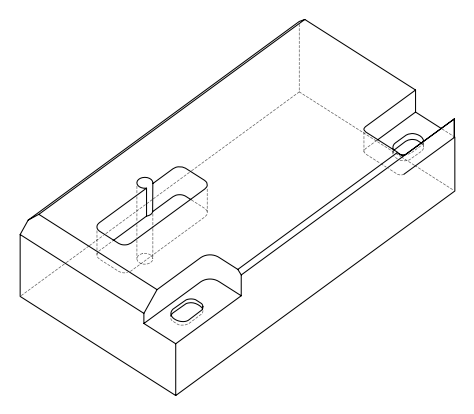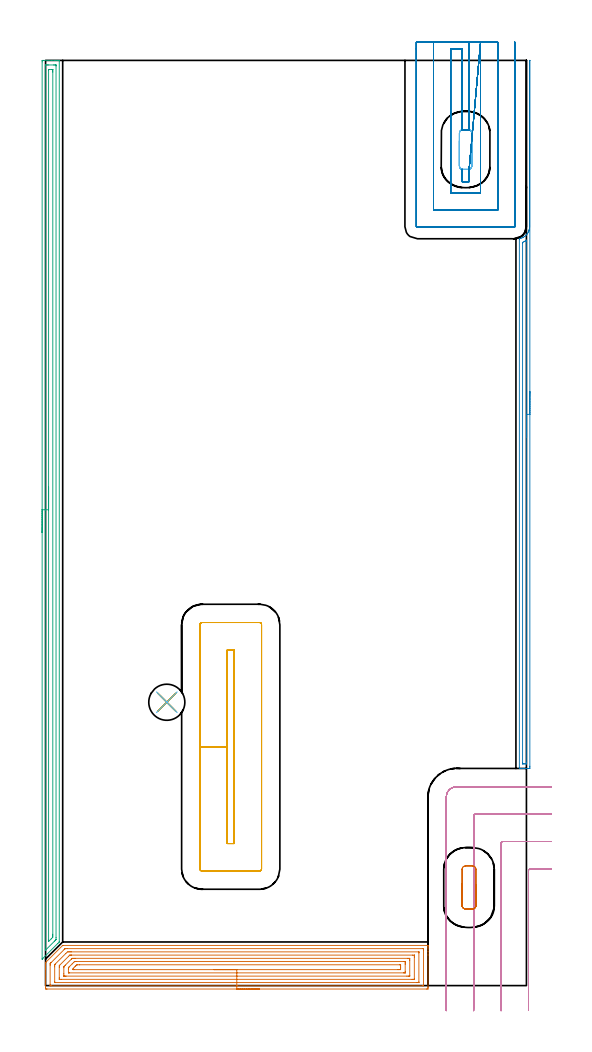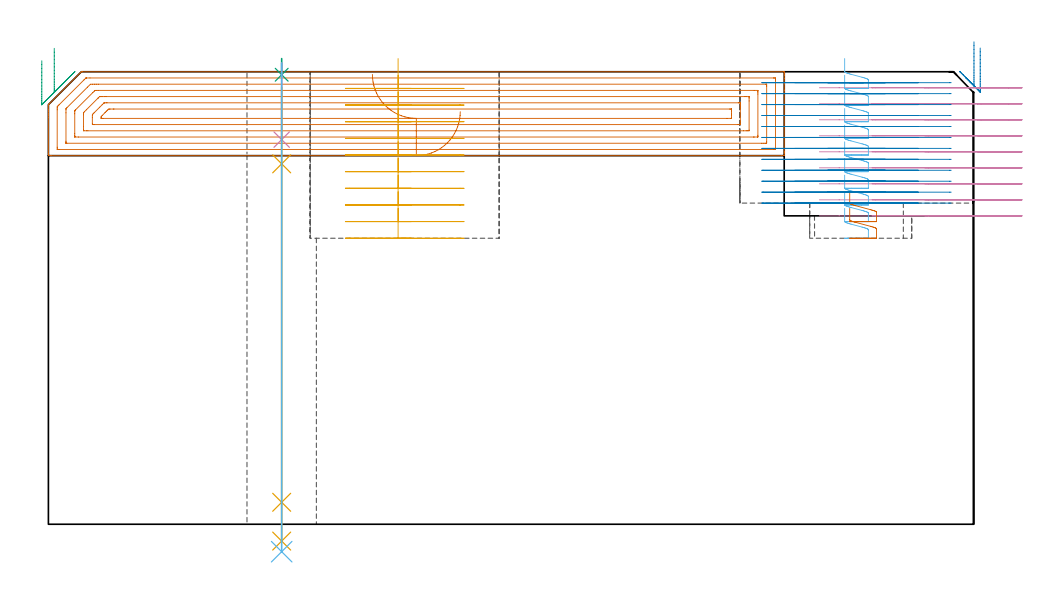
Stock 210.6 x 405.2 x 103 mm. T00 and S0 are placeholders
(PLAN: 12 operations, 8 tool changes, 64.9 min)
(1 AREA_MILL | FG_CHAMFER_SURFACE | UGT0205_001 | 9.63 min | 31974 mm3)
(2 AREA_MILL_1 | FG_CHAMFER_SURFACE_1 | UGT0205_001 | 4.51 min | 3317 mm3)
(3 AREA_MILL_2 | FG_CHAMFER_SURFACE_2 | UGT0205_001 | 9.57 min | 10931 mm3)
(4 MILL_CORNER_NOTCH_RECTANGULAR | CORNER_NOTCH_RECTANGULAR | NXT0201_012 | Follow Part, ap 4, ae 75% | 8.67 min | 131905 mm3)
(5 MILL_RECTANGULAR_POCKET | POCKET_RECTANGULAR_STRAIGHT | NXT0201_012 | Follow Part, ap 4, ae 75% | 10.25 min | 200860 mm3)
(6 MILL_RECTANGULAR_POCKET_1 | POCKET_RECTANGULAR_STRAIGHT_1 | UGT0201_134 | Follow Part, ap 3.975, ae 75% | 1.94 min | 23951 mm3)
(7 MILL_RECTANGULAR_POCKET_2 | POCKET_RECTANGULAR_STRAIGHT_2 | NXT0201_012 | Follow Part, ap 4, ae 75% | 0.41 min | 3515 mm3)
(8 MILL_SLOT | SLOT_PARTIAL_RECTANGULAR | NXT0201_013 | Follow Part, ap 2.5, ae 75% | 18.85 min | 103993 mm3)
(9 SPOT_DRILL | STEP1HOLE | NXT0321_9005460120000 | 0.03 min | 20 mm3)
(10 DRILL_BLIND_HOLE_INTO_CENTER | STEP1HOLE | NXT0301_074 | 0.07 min | 1147 mm3)
(11 GUN_DRILL_THROUGH_HOLE | STEP1HOLE | UGT0307_007 | 0.52 min | 6966 mm3)
(12 DRILL_TO_ENLARGE_THROUGH_HOLE | STEP1HOLE | UGT0301_240 | 0.45 min | 11667 mm3)
(TOOL UGT0205_001 | Chamfer Mill 20 x 3 x 45 deg. | D20 FL50 Z2)
(TOOL NXT0201_012 | ENDMILL 16mm [2P460-1600-NA 1630] | D16 FL38 Z6)
(TOOL UGT0201_134 | Carbide End Mill 15.9 | D15.9 FL30 Z4)
(TOOL NXT0201_013 | ENDMILL 10mm | D10 FL30 Z4)
(TOOL NXT0321_9005460120000 | NC Spot Drill, 142deg, 12mm, Carbide, Uncoated | D12 PA142 FL30 Z2)
(TOOL NXT0301_074 | Carbide Drill 10.3mm [860.1-1030-031A1-MM 2214] | D10.3 PA140 FL55 Z2)
(TOOL UGT0307_007 | Gun Drill 10 mm | D10 PA130 FL24 Z1)
(TOOL UGT0301_240 | Twist Drill 15.8 mm | D15.8 PA118 FL120 Z2)
(OP 1 AREA_MILL)
G17 G21 G94 G90
T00 M6
G54
G17 G0 G90 X93.75 Y-1.5 S1061 M3
G43 Z113. H0
Z93.9
G94 G1 X93.712 Z93.028 F250.
X93.598 Z92.164
X93.409 Z91.312
X93.147 Z90.48
X92.813 Z89.674
X92.41 Z88.9
X91.942 Z88.164
X91.41 Z87.472
X90.821 Z86.829
X90.178 Z86.24
X89.486 Z85.709
X88.75 Z85.24
X87.976 Z84.837
X87.17 Z84.503
X86.338 Z84.241
X85.486 Z84.052
X84.622 Z83.938
X83.75 Z83.9
X0.625
X0.345 Y-1.497 Z83.902
X0.01 Y-1.492 Z83.906
X0. Y-1.152 Z84.246
Y7.157 Z92.551
Y7.695 Z93.092
Y8.05 Z93.446
Y8.588 Z93.984
Y8.943 Z94.338
X0.001 Y10.039 Z95.437
X0.002 Y10.06 Z95.458
X0.005 Y10.094 Z95.491
X0.029 Y10.13 Z95.528
X0.182 Y10.283 Z95.68
X0.327 Y10.427 Z95.826
X7.376 Y17.477 Z102.876
X7.495 Y17.594 Z102.992
X7.775 Y17.6 Z103.
X167.322
X167.49 Y17.597 Z102.989
X167.493 Y17.535 Z102.927
X167.5 Y17.109 Z102.509
Y16.8 Z102.2
Y16.09 Z101.485
Y14.841 Z100.238
Y13.41 Z98.805
Y-0.614 Z84.784
X167.498 Y-0.883 Z84.515
X167.493 Y-1.492 Z83.906
X167.487 Y-1.494 Z83.904
X166.875 Y-1.5 Z83.9
X83.75
Y-0.086 Z85.314
X2.412 Y-0.085 Z85.315
X2.316
X2.124 Y-0.081 Z85.319
X2.009 Y-0.078 Z85.322
X2.006 Y-0.048 Z85.352
X2.004 Y0.01 Z85.41
X2. Y0.422 Z85.822
X2.001 Y8.943 Z94.343
X2.002 Y9.353 Z94.753
X2.01 Y9.596 Z94.996
X2.014 Y9.652 Z95.052
X2.058 Y9.7 Z95.1
X2.188 Y9.837 Z95.237
X2.299 Y9.949 Z95.349
X2.412 Y10.063 Z95.463
X8.108 Y15.757 Z101.157
X8.445 Y16.09 Z101.49
X8.523 Y16.161 Z101.561
X8.546 Y16.179 Z101.579
X8.577 Y16.182 Z101.582
X8.669 Y16.184 Z101.584
X9.467 Y16.186 Z101.586
X165.088 Y16.185 Z101.585
X165.184
X165.376 Y16.181 Z101.581
X165.491 Y16.178 Z101.578
X165.494 Y16.148 Z101.548
X165.496 Y16.09 Z101.49
X165.5 Y15.678 Z101.078
X165.499 Y0.01 Z85.41
X165.498 Y-0.041 Z85.359
X165.494 Y-0.066 Z85.334
X165.492 Y-0.074 Z85.326
X165.471 Y-0.079 Z85.321
X165.28 Y-0.084 Z85.316
X165.184 Y-0.085 Z85.315
X83.75 Y-0.086 Z85.314
Y1.329 Z86.729
X4.2
X4.044 Y1.331 Z86.731
X4.018 Y1.332 Z86.732
X4.012 Y1.334 Z86.734
X4.008 Y1.358 Z86.758
X4.003 Y1.464 Z86.864
X4.001 Y1.597 Z86.997
X4. Y1.797 Z87.197
Y8.25 Z93.65
X4.003 Y8.943 Z94.343
X4.006 Y9.137 Z94.537
X4.014 Y9.202 Z94.602
X4.053 Y9.246 Z94.646
X4.2 Y9.399 Z94.799
X8.886 Y14.087 Z99.487
X9.563 Y14.757 Z100.157
X9.995 Y14.765 Z100.165
X10.457 Y14.769 Z100.169
X10.882 Y14.771 Z100.171
X11.35
X163.3
X163.456 Y14.769 Z100.169
X163.482 Y14.768 Z100.168
X163.488 Y14.766 Z100.166
X163.492 Y14.742 Z100.142
X163.497 Y14.636 Z100.036
X163.499 Y14.503 Z99.903
X163.5 Y14.303 Z99.703
X163.499 Y1.598 Z86.998
X163.493 Y1.398 Z86.798
X163.49 Y1.344 Z86.744
X163.472 Y1.335 Z86.735
X163.417 Y1.333 Z86.733
X163.3 Y1.331 Z86.731
X162.875 Y1.329 Z86.729
X162.406
X83.75
Y2.743 Z88.143
X6.829
X6.036 Y2.748 Z88.148
X6.018 Y2.749 Z88.149
X6.01 Y2.76 Z88.16
X6.006 Y2.813 Z88.213
X6.002 Y2.921 Z88.321
X6.001 Y3.138 Z88.538
X6. Y3.571 Z88.971
Y8.038 Z93.438
X6.006 Y8.49 Z93.89
X6.01 Y8.71 Z94.11
X6.018 Y8.757 Z94.157
X6.042 Y8.786 Z94.186
X6.091 Y8.84 Z94.24
X6.192 Y8.943 Z94.343
X10.111 Y12.862 Z98.262
X10.457 Y13.205 Z98.605
X10.563 Y13.303 Z98.703
X10.619 Y13.35 Z98.75
X10.72 Y13.353 Z98.753
X10.93 Y13.355 Z98.755
X11.35 Y13.357 Z98.757
X11.403
X160.671
X161.464 Y13.352 Z98.752
X161.482 Y13.351 Z98.751
X161.49 Y13.34 Z98.74
X161.494 Y13.288 Z98.688
X161.498 Y13.179 Z98.579
X161.499 Y12.963 Z98.363
X161.5 Y12.529 Z97.929
X161.499 Y3.143 Z88.543
X161.498 Y2.923 Z88.323
X161.494 Y2.813 Z88.213
X161.49 Y2.76 Z88.16
X161.481 Y2.749 Z88.149
X161.455 Y2.748 Z88.148
X160.619 Y2.743 Z88.143
X160.566
X83.75
Y4.157 Z89.557
X8.989
X8.669 Y4.158 Z89.558
X8.091 Y4.162 Z89.562
X8.031 Y4.164 Z89.564
X8.01 Y4.177 Z89.577
X8.004 Y4.249 Z89.649
X8.002 Y4.477 Z89.877
X8. Y5.145 Z90.545
Y7.825 Z93.225
X8.003 Y8.05 Z93.45
X8.007 Y8.217 Z93.617
X8.01 Y8.299 Z93.699
X8.062 Y8.354 Z93.754
X8.211 Y8.508 Z93.908
X8.641 Y8.943 Z94.343
X11.321 Y11.623 Z97.023
X11.35 Y11.652 Z97.052
X11.644 Y11.934 Z97.334
X11.929 Y11.939 Z97.339
X12.244 Y11.941 Z97.341
X12.818 Y11.943 Z97.343
X13.138
X158.511
X158.831 Y11.942 Z97.342
X159.409 Y11.938 Z97.338
X159.469 Y11.936 Z97.336
X159.49 Y11.923 Z97.323
X159.496 Y11.851 Z97.251
X159.498 Y11.623 Z97.023
X159.5 Y10.955 Z96.355
X159.499 Y4.31 Z89.71
X159.497 Y4.226 Z89.626
X159.494 Y4.185 Z89.585
X159.491 Y4.169 Z89.569
X159.469 Y4.164 Z89.564
X159.149 Y4.16 Z89.56
X158.831 Y4.158 Z89.558
X158.257 Y4.157 Z89.557
X83.75
Y5.571 Z90.971
X10.457 Y5.572 Z90.972
X10.253 Y5.574 Z90.974
X10.083 Y5.578 Z90.978
X10.01 Y5.582 Z90.982
X10.007 Y5.625 Z91.025
X10.002 Y5.825 Z91.225
X10.001 Y7.157 Z92.557
X10.004 Y7.61 Z93.01
X10.01 Y7.83 Z93.23
X10.079 Y7.92 Z93.32
X10.202 Y8.05 Z93.45
X10.328 Y8.179 Z93.579
X10.457 Y8.309 Z93.709
X11.667 Y9.52 Z94.92
X12.244 Y10.097 Z95.497
X12.563 Y10.411 Z95.811
X12.649 Y10.493 Z95.893
X12.674 Y10.514 Z95.914
X12.707 Y10.522 Z95.922
X12.792 Y10.524 Z95.924
X13.138 Y10.528 Z95.928
X13.339 Y10.529 Z95.929
X157.043 Y10.528 Z95.928
X157.247 Y10.526 Z95.926
X157.417 Y10.522 Z95.922
X157.49 Y10.518 Z95.918
X157.493 Y10.475 Z95.875
X157.498 Y10.275 Z95.675
X157.5 Y9.837 Z95.237
Y9.38 Z94.78
Y6.263 Z91.663
X157.499 Y5.808 Z91.208
X157.496 Y5.655 Z91.055
X157.492 Y5.6 Z91.
X157.488 Y5.577 Z90.977
X157.475 Y5.576 Z90.976
X157.39 Y5.574 Z90.974
X157.043 Y5.572 Z90.972
X156.842 Y5.571 Z90.971
X83.75
Y6.985 Z92.385
X12.416
X12.244 Y6.986 Z92.386
X12.073 Y6.989 Z92.389
X12.026 Y6.992 Z92.392
X12.01 Y6.995 Z92.395
X12.007 Y7.011 Z92.411
X12.003 Y7.075 Z92.475
X12.002 Y7.157 Z92.557
X12.006 Y7.395 Z92.795
X12.244 Y7.644 Z93.044
X12.892 Y8.296 Z93.696
X13.138 Y8.541 Z93.941
X13.34 Y8.741 Z94.141
X13.546 Y8.943 Z94.343
X13.709 Y9.1 Z94.5
X13.867 Y9.108 Z94.508
X14.032 Y9.111 Z94.511
X14.755 Y9.114 Z94.514
X14.926 Y9.115 Z94.515
X155.084 Y9.114 Z94.514
X155.256
X155.427 Y9.111 Z94.511
X155.474 Y9.108 Z94.508
X155.49 Y9.105 Z94.505
X155.493 Y9.089 Z94.489
X155.497 Y9.025 Z94.425
X155.499 Y8.943 Z94.343
X155.5 Y8.699 Z94.099
Y8.05 Z93.45
X155.499 Y7.806 Z93.206
X155.493 Y7.157 Z92.557
X155.49 Y7.036 Z92.436
X155.476 Y6.992 Z92.392
X155.423 Y6.99 Z92.39
X155.256 Y6.988 Z92.388
X154.533 Y6.985 Z92.385
X154.362
X83.75
X82.878 Z92.423
X82.014 Z92.537
X81.162 Z92.726
X80.33 Z92.988
X79.524 Z93.322
X78.75 Z93.725
X78.014 Z94.194
X77.322 Z94.725
X76.679 Z95.314
X76.09 Z95.957
X75.558 Z96.65
X75.09 Z97.385
X74.687 Z98.159
X74.353 Z98.965
X74.091 Z99.797
X73.902 Z100.649
X73.788 Z101.514
X73.75 Z102.385
G0 Z113.
M5
M2
(OP 2 AREA_MILL_1)
G17 G21 G94 G90
T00 M6
G54
G17 G0 G90 X212.1 Y260.177 S1061 M3
G43 Z113. H0
Z108.4
G94 G1 Y260.139 Z107.529 F250.
Y260.025 Z106.664
Y259.836 Z105.812
Y259.574 Z104.98
Y259.24 Z104.174
Y258.837 Z103.4
Y258.369 Z102.664
Y257.838 Z101.972
Y257.248 Z101.329
Y256.605 Z100.74
Y255.913 Z100.209
Y255.177 Z99.74
Y254.403 Z99.337
Y253.597 Z99.003
Y252.765 Z98.741
Y251.914 Z98.552
Y251.049 Z98.438
Y250.177 Z98.4
Y96.074
X212.099 Y95.711 Z98.401
X212.094 Y95.188 Z98.403
X212.091 Y95.108 Z98.405
X211.574 Y95.1 Z98.922
X211.294 Z99.201
X210.687 Z99.807
X210.127 Z100.37
X209.8 Z100.696
X209.24 Z101.256
X208.913 Z101.582
X208.258 Z102.241
X207.888 Z102.611
X207.53 Z102.96
X207.502 Y95.109 Z102.988
X207.5 Y95.265 Z103.
Y326.963
X207.506 Y327.162 Z102.992
X207.832 Y327.229 Z102.667
X208.3 Y327.358 Z102.2
X208.744 Y327.523 Z101.755
X208.959 Y327.62 Z101.539
X209.098 Y327.683 Z101.401
X209.18 Y327.72 Z101.319
X209.274 Y327.77 Z101.225
X209.675 Y328.027 Z100.824
X209.8 Y328.12 Z100.699
X210.061 Y328.315 Z100.438
X210.452 Y328.662 Z100.047
X210.703 Y328.94 Z99.793
X210.915 Y329.2 Z99.582
X210.94 Y329.232 Z99.557
X211.161 Y329.555 Z99.336
X211.41 Y329.994 Z99.089
X211.617 Y330.447 Z98.879
X211.649 Y330.535 Z98.846
X211.726 Y330.745 Z98.769
X211.738 Y330.783 Z98.757
X211.798 Y330.981 Z98.694
X211.82 Y331.047 Z98.675
X211.839 Y331.116 Z98.658
X211.892 Y331.35 Z98.607
X211.906 Y331.428 Z98.591
X211.913 Y331.466 Z98.583
X211.953 Y331.721 Z98.545
X211.968 Y331.849 Z98.53
X211.98 Y331.976 Z98.518
X211.988 Y332.104 Z98.509
X211.995 Y332.359 Z98.498
X211.998 Y332.614 Z98.497
X212. Y332.779 Z98.5
X211.999 Y405.158 Z98.499
X212.092 Y405.236 Z98.405
X212.096 Y405.191 Z98.402
X212.099 Y405.137 Z98.4
X212.1 Y250.177
X210.686 Z99.814
Y97.498
X210.684 Y97.274 Z99.816
X210.682 Y97.163 Z99.818
X210.679 Y97.116 Z99.821
X210.588 Y97.11 Z99.912
X210.193 Y97.102 Z100.307
X209.8 Y97.1 Z100.7
X209.307 Y97.101 Z101.193
X209.054 Y97.105 Z101.446
X208.954 Y97.11 Z101.546
X208.921 Y97.116 Z101.579
X208.919 Y97.163 Z101.581
X208.916 Y97.274 Z101.584
X208.914 Y97.496 Z101.586
Y325.177
X208.918 Y325.4 Z101.582
X208.921 Y325.505 Z101.579
X209.299 Y325.682 Z101.201
X209.8 Y325.924 Z100.7
X209.894 Y325.976 Z100.606
X210.048 Y326.071 Z100.452
X210.273 Y326.222 Z100.227
X210.604 Y326.449 Z99.896
X210.678 Y326.498 Z99.822
X210.685 Y326.072 Z99.815
X210.686 Y250.177 Z99.814
Y249.306 Z99.852
Y248.441 Z99.966
Y247.589 Z100.155
Y246.757 Z100.418
Y245.951 Z100.751
Y245.177 Z101.154
Y244.441 Z101.623
Y243.749 Z102.154
Y243.106 Z102.743
Y242.517 Z103.387
Y241.986 Z104.079
Y241.517 Z104.814
Y241.114 Z105.588
Y240.78 Z106.394
Y240.518 Z107.226
Y240.329 Z108.078
Y240.215 Z108.943
Y240.177 Z109.814
G0 Z113.
M5
M2
(OP 3 AREA_MILL_2)
G17 G21 G94 G90
T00 M6
G54
G17 G0 G90 X-1.5 Y198.4 S1061 M3
G43 Z113. H0
Z105.5
G94 G1 Y198.438 Z104.628 F250.
Y198.552 Z103.763
Y198.741 Z102.912
Y199.003 Z102.08
Y199.337 Z101.274
Y199.74 Z100.5
Y200.208 Z99.764
Y200.739 Z99.072
Y201.329 Z98.429
Y201.972 Z97.84
Y202.664 Z97.308
Y203.4 Z96.84
Y204.174 Z96.437
Y204.98 Z96.103
Y205.812 Z95.841
Y206.663 Z95.652
Y207.528 Z95.538
Y208.4 Z95.5
Y404.577
X-1.497 Y405.196
X-1.496 Y405.197 Z95.501
X-0.878 Y405.2 Z96.119
X2.697 Z99.692
X4.131 Z101.127
X4.484 Z101.479
X5.191 Z102.19
X5.508 Z102.508
X5.933 Y405.193 Z102.925
X6.005 Y405.19 Z102.995
X6. Y405.028 Z103.
Y19.37
X6.005 Y19.113 Z102.991
X5.983 Y19.081 Z102.978
X5.385 Y18.485 Z102.385
X-1.174 Y11.926 Z95.825
X-1.325 Y11.774 Z95.672
X-1.476 Y11.628 Z95.522
X-1.494 Y11.617 Z95.503
X-1.499 Y11.628 Z95.499
X-1.5 Y208.4 Z95.5
X-0.086 Z96.914
X-0.085 Y402.89 Z96.915
X-0.083 Y402.992 Z96.917
X-0.079 Y403.186 Z96.921
X0.016 Y403.19 Z97.016
X0.5 Y403.198 Z97.5
X0.91 Y403.2 Z97.91
X1.392 Z98.392
X3.59 Z100.59
X4.074 Z101.074
X4.484 Y403.196 Z101.484
X4.542 Y403.194 Z101.542
X4.572 Y403.191 Z101.572
X4.579 Y403.093 Z101.579
X4.584 Y402.891 Z101.584
X4.585 Y402.789 Z101.585
X4.586 Y21.059 Z101.586
X4.583 Y20.267 Z101.583
X4.58 Y20.171 Z101.58
X4.577 Y20.139 Z101.577
X4.559 Y20.117 Z101.559
X4.484 Y20.037 Z101.484
X4.154 Y19.704 Z101.154
X3.824 Y19.373 Z100.824
X-0.023 Y15.527 Z96.977
X-0.055 Y15.498 Z96.945
X-0.076 Y15.481 Z96.924
X-0.079 Z96.921
X-0.081 Y15.494 Z96.919
X-0.085 Y15.697 Z96.915
X-0.086 Y15.798 Z96.914
Y15.9
Y208.4
X1.328 Z98.328
X1.329 Y401.002 Z98.329
X1.33 Y401.12 Z98.33
X1.333 Y401.178 Z98.333
X1.334 Y401.186 Z98.334
X1.351 Y401.19 Z98.351
X1.406 Y401.195 Z98.406
X1.605 Y401.199 Z98.605
X2.895 Y401.2 Z99.895
X3.028 Y401.198 Z100.028
X3.133 Y401.193 Z100.133
X3.163 Y401.19 Z100.163
X3.165 Y401.184 Z100.165
X3.168 Y401.159 Z100.168
X3.17 Y401.002 Z100.17
X3.171 Y400.527 Z100.171
Y400.108
Y22.474
X3.169 Y22.055 Z100.169
X3.165 Y21.587 Z100.165
X3.155 Y21.161 Z100.155
X2.482 Y20.482 Z99.482
X1.359 Y19.359 Z98.359
X1.351 Y19.352 Z98.351
X1.339 Y19.346 Z98.339
X1.334 Y19.347 Z98.334
X1.332 Y19.351 Z98.332
X1.33 Y19.373 Z98.33
X1.329 Y19.42 Z98.329
X1.328 Y19.848 Z98.328
Y208.4
Y209.271 Z98.366
Y210.136 Z98.48
Y210.988 Z98.669
Y211.82 Z98.932
Y212.626 Z99.265
Y213.4 Z99.668
Y214.136 Z100.137
Y214.828 Z100.668
Y215.471 Z101.257
Y216.06 Z101.901
Y216.591 Z102.593
Y217.06 Z103.328
Y217.463 Z104.102
Y217.797 Z104.908
Y218.059 Z105.74
Y218.248 Z106.592
Y218.362 Z107.457
Y218.4 Z108.328
G0 Z113.
M5
M2
(OP 4 MILL_CORNER_NOTCH_RECTANGULAR)
G17 G21 G94 G90
T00 M6
G54
G17 G0 G90 X221.6 Y51.1 S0 M3
G43 Z113. H1
Z99.355
G94 G1 X218.6 F250.
X212.295 F500.
G3 X211.5 Y50.305 R0.8
G1 Y-7.746
X211.499 Y-7.949
X211.482 Y-10.949 F250.
G0 Z113.
X221.6 Y63.1
Z99.355
G1 X218.6
X200.296 F500.
G3 X199.5 Y62.304 R0.8
G1 Y-7.746
G2 X199.499 Y-8. R24.
G1 X199.467 Y-11. F250.
G0 Z113.
X221.6 Y75.1
Z99.355
G1 X218.6
X188.296 F500.
G3 X187.5 Y74.304 R0.8
G1 Y-7.746
G2 X187.497 Y-8. R12.
G1 X187.434 Y-10.999 F250.
G0 Z113.
X221.6 Y87.1
Z99.355
G1 X218.6
X180. F500.
G3 X175.5 Y82.6 R4.5
G1 Y-7.746
Y-10.746 F250.
G0 Z113.
X221.6 Y51.1
Z95.711
G1 X218.6
X212.295 F500.
G3 X211.5 Y50.305 R0.8
G1 Y-7.746
X211.499 Y-7.949
X211.482 Y-10.949 F250.
G0 Z113.
X221.6 Y63.1
Z95.711
G1 X218.6
X200.296 F500.
G3 X199.5 Y62.304 R0.8
G1 Y-7.746
G2 X199.499 Y-8. R24.
G1 X199.467 Y-11. F250.
G0 Z113.
X221.6 Y75.1
Z95.711
G1 X218.6
X188.296 F500.
G3 X187.5 Y74.304 R0.8
G1 Y-7.746
G2 X187.497 Y-8. R12.
G1 X187.434 Y-10.999 F250.
G0 Z113.
X221.6 Y87.1
Z95.711
G1 X218.6
X180. F500.
G3 X175.5 Y82.6 R4.5
G1 Y-7.746
Y-10.746 F250.
G0 Z113.
X221.6 Y51.1
Z92.067
G1 X218.6
X212.295 F500.
G3 X211.5 Y50.305 R0.8
G1 Y-7.848
Y-7.949
X211.491 Y-10.949 F250.
G0 Z113.
X221.6 Y63.1
Z92.067
G1 X218.6
X200.296 F500.
G3 X199.5 Y62.304 R0.8
G1 Y-7.848
Y-8.
X199.481 Y-11. F250.
G0 Z113.
X221.6 Y75.1
Z92.067
G1 X218.6
X188.296 F500.
G3 X187.5 Y74.304 R0.8
G1 Y-7.848
X187.499 Y-8.
X187.461 Y-11. F250.
G0 Z113.
X221.6 Y87.1
Z92.067
G1 X218.6
X180. F500.
G3 X175.5 Y82.6 R4.5
G1 Y-7.848
Y-10.848 F250.
G0 Z113.
X221.6 Y51.1
Z88.422
G1 X218.6
X212.295 F500.
G3 X211.5 Y50.305 R0.8
G1 Y-7.949
Y-10.949 F250.
G0 Z113.
X221.6 Y63.1
Z88.422
G1 X218.6
X200.296 F500.
G3 X199.5 Y62.304 R0.8
G1 Y-8.
Y-11. F250.
G0 Z113.
X221.6 Y75.1
Z88.422
G1 X218.6
X188.296 F500.
G3 X187.5 Y74.304 R0.8
G1 Y-8.
Y-11. F250.
G0 Z113.
X221.6 Y87.1
Z88.422
G1 X218.6
X180. F500.
G3 X175.5 Y82.6 R4.5
G1 Y-8.
Y-11. F250.
G0 Z113.
X221.6 Y51.1
Z84.778
G1 X218.6
X212.295 F500.
G3 X211.5 Y50.305 R0.8
G1 Y-7.949
Y-10.949 F250.
G0 Z113.
X221.6 Y63.1
Z84.778
G1 X218.6
X200.296 F500.
G3 X199.5 Y62.304 R0.8
G1 Y-8.
Y-11. F250.
G0 Z113.
X221.6 Y75.1
Z84.778
G1 X218.6
X188.296 F500.
G3 X187.5 Y74.304 R0.8
G1 Y-8.
Y-11. F250.
G0 Z113.
X221.6 Y87.1
Z84.778
G1 X218.6
X180. F500.
G3 X175.5 Y82.6 R4.5
G1 Y-8.
Y-11. F250.
G0 Z113.
X221.6 Y51.1
Z81.133
G1 X218.6
X212.295 F500.
G3 X211.5 Y50.305 R0.8
G1 Y-7.949
Y-10.949 F250.
G0 Z113.
X221.6 Y63.1
Z81.133
G1 X218.6
X200.296 F500.
G3 X199.5 Y62.304 R0.8
G1 Y-8.
Y-11. F250.
G0 Z113.
X221.6 Y75.1
Z81.133
G1 X218.6
X188.296 F500.
G3 X187.5 Y74.304 R0.8
G1 Y-8.
Y-11. F250.
G0 Z113.
X221.6 Y87.1
Z81.133
G1 X218.6
X180. F500.
G3 X175.5 Y82.6 R4.5
G1 Y-8.
Y-11. F250.
G0 Z113.
X221.6 Y51.1
Z77.489
G1 X218.6
X212.295 F500.
G3 X211.5 Y50.305 R0.8
G1 Y-7.949
Y-10.949 F250.
G0 Z113.
X221.6 Y63.1
Z77.489
G1 X218.6
X200.296 F500.
G3 X199.5 Y62.304 R0.8
G1 Y-8.
Y-11. F250.
G0 Z113.
X221.6 Y75.1
Z77.489
G1 X218.6
X188.296 F500.
G3 X187.5 Y74.304 R0.8
G1 Y-8.
Y-11. F250.
G0 Z113.
X221.6 Y87.1
Z77.489
G1 X218.6
X180. F500.
G3 X175.5 Y82.6 R4.5
G1 Y-8.
Y-11. F250.
G0 Z113.
X221.6 Y51.1
Z73.844
G1 X218.6
X212.295 F500.
G3 X211.5 Y50.305 R0.8
G1 Y-7.949
Y-10.949 F250.
G0 Z113.
X221.6 Y63.1
Z73.844
G1 X218.6
X200.296 F500.
G3 X199.5 Y62.304 R0.8
G1 Y-8.
Y-11. F250.
G0 Z113.
X221.6 Y75.1
Z73.844
G1 X218.6
X188.296 F500.
G3 X187.5 Y74.304 R0.8
G1 Y-8.
Y-11. F250.
G0 Z113.
X221.6 Y87.1
Z73.844
G1 X218.6
X180. F500.
G3 X175.5 Y82.6 R4.5
G1 Y-8.
Y-11. F250.
G0 Z113.
X221.6 Y51.1
Z70.2
G1 X218.6
X212.295 F500.
G3 X211.5 Y50.305 R0.8
G1 Y-7.949
Y-10.949 F250.
G0 Z113.
X221.6 Y63.1
Z70.2
G1 X218.6
X200.296 F500.
G3 X199.5 Y62.304 R0.8
G1 Y-8.
Y-11. F250.
G0 Z113.
X221.6 Y75.1
Z70.2
G1 X218.6
X188.296 F500.
G3 X187.5 Y74.304 R0.8
G1 Y-8.
Y-11. F250.
G0 Z113.
X221.6 Y87.1
Z70.2
G1 X218.6
X180. F500.
G3 X175.5 Y82.6 R4.5
G1 Y-8.
Y-11. F250.
G0 Z113.
M5
M2
(OP 5 MILL_RECTANGULAR_POCKET)
G17 G21 G94 G90
T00 M6
G54
G17 G0 G90 X79.6 Y129.941 S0 M3
G43 Z113. H1
Z106.
G94 G1 Y104.6 Z99.21 F250.
Y62.2 F500.
X82.6
Y147.
X79.6
Y104.6
X67.6
Y51.1
G3 X68.5 Y50.2 R0.9
G1 X93.7
G3 X94.6 Y51.1 R0.9
G1 Y158.1
G3 X93.7 Y159. R0.9
G1 X68.5
G3 X67.6 Y158.1 R0.9
G1 Y104.6
Y103.6
G0 X79.6 Y129.941 Z102.21
G1 Y104.6 Z95.42 F250.
Y62.2 F500.
X82.6
Y147.
X79.6
Y128.588
Y104.6
X67.6
Y51.1
G3 X68.5 Y50.2 R0.9
G1 X93.7
G3 X94.6 Y51.1 R0.9
G1 Y158.1
G3 X93.7 Y159. R0.9
G1 X68.5
G3 X67.6 Y158.1 R0.9
G1 Y104.6
Y103.6
G0 X79.6 Y129.941 Z98.42
G1 Y104.6 Z91.63 F250.
Y62.2 F500.
X82.6
Y147.
X79.6
Y128.588
Y104.6
X67.6
Y51.1
G3 X68.5 Y50.2 R0.9
G1 X93.7
G3 X94.6 Y51.1 R0.9
G1 Y158.1
G3 X93.7 Y159. R0.9
G1 X68.5
G3 X67.6 Y158.1 R0.9
G1 Y104.6
Y103.6
G0 X79.6 Y129.941 Z94.63
G1 Y104.6 Z87.84 F250.
Y62.2 F500.
X82.6
Y147.
X79.6
Y128.588
Y104.6
X67.6
Y51.1
G3 X68.5 Y50.2 R0.9
G1 X93.7
G3 X94.6 Y51.1 R0.9
G1 Y158.1
G3 X93.7 Y159. R0.9
G1 X68.5
G3 X67.6 Y158.1 R0.9
G1 Y104.6
Y103.6
G0 X79.6 Y129.941 Z90.84
G1 Y104.6 Z84.05 F250.
Y62.2 F500.
X82.6
Y147.
X79.6
Y104.6
X67.6
Y51.1
G3 X68.5 Y50.2 R0.9
G1 X93.7
G3 X94.6 Y51.1 R0.9
G1 Y158.1
G3 X93.7 Y159. R0.9
G1 X68.5
G3 X67.6 Y158.1 R0.9
G1 Y104.6
Y103.6
G0 X79.6 Y129.941 Z87.05
G1 Y104.6 Z80.26 F250.
Y62.2 F500.
X82.6
Y147.
X79.6
Y104.6
X67.6
Y51.1
G3 X68.5 Y50.2 R0.9
G1 X93.7
G3 X94.6 Y51.1 R0.9
G1 Y158.1
G3 X93.7 Y159. R0.9
G1 X68.5
G3 X67.6 Y158.1 R0.9
G1 Y104.6
Y103.6
G0 X79.6 Y129.941 Z83.26
G1 Y104.6 Z76.47 F250.
Y62.2 F500.
X82.6
Y147.
X79.6
Y104.6
X67.6
Y51.1
G3 X68.5 Y50.2 R0.9
G1 X93.7
G3 X94.6 Y51.1 R0.9
G1 Y158.1
G3 X93.7 Y159. R0.9
G1 X68.5
G3 X67.6 Y158.1 R0.9
G1 Y104.6
Y103.6
G0 X79.6 Y129.941 Z79.47
G1 Y104.6 Z72.68 F250.
Y62.2 F500.
X82.6
Y147.
X79.6
Y104.6
X67.6
Y51.1
G3 X68.5 Y50.2 R0.9
G1 X93.7
G3 X94.6 Y51.1 R0.9
G1 Y158.1
G3 X93.7 Y159. R0.9
G1 X68.5
G3 X67.6 Y158.1 R0.9
G1 Y104.6
Y103.6
G0 X79.6 Y129.941 Z75.68
G1 Y104.6 Z68.89 F250.
Y62.2 F500.
X82.6
Y147.
X79.6
Y104.6
X67.6
Y51.1
G3 X68.5 Y50.2 R0.9
G1 X93.7
G3 X94.6 Y51.1 R0.9
G1 Y158.1
G3 X93.7 Y159. R0.9
G1 X68.5
G3 X67.6 Y158.1 R0.9
G1 Y104.6
Y103.6
G0 X79.6 Y129.941 Z71.89
G1 Y104.6 Z65.1 F250.
Y62.2 F500.
X82.6
Y147.
X79.6
Y104.6
X67.6
Y51.1
G3 X68.5 Y50.2 R0.9
G1 X93.7
G3 X94.6 Y51.1 R0.9
G1 Y158.1
G3 X93.7 Y159. R0.9
G1 X68.5
G3 X67.6 Y158.1 R0.9
G1 Y104.6
Y103.6
G0 Z113.
M5
M2
(OP 6 MILL_RECTANGULAR_POCKET_1)
G17 G21 G94 G90
T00 M6
G54
G17 G0 G90 X181.25 Y370.013 S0 M3
G43 Z113. H0
Z106.
G94 G1 Y359. Z103.049 F250.
Y358.875 Z103.015
X181.306 Y358.568 Z102.932
X181.423 Y358.278 Z102.848
X181.595 Y358.017 Z102.764
X181.817 Y357.795 Z102.68
X182.078 Y357.623 Z102.596
X182.368 Y357.506 Z102.513
X182.675 Y357.45 Z102.429
X185.225 Z101.746
X185.532 Y357.506 Z101.662
X185.822 Y357.623 Z101.578
X186.083 Y357.795 Z101.494
X186.305 Y358.017 Z101.411
X186.477 Y358.278 Z101.327
X186.594 Y358.568 Z101.243
X186.65 Y358.875 Z101.159
Y359. Z101.126
Y366.15 Z99.21
Y373.3 F500.
G3 X185.1 Y374.85 R1.55
G1 X182.8
G3 X181.25 Y373.3 R1.55
G1 Y359.
G3 X182.8 Y357.45 R1.55
G1 X185.1
G3 X186.65 Y359. R1.55
G1 Y366.15
Y367.15
G0 X181.25 Y370.013 Z102.21
G1 Y359. Z99.259 F250.
Y358.875 Z99.226
X181.306 Y358.568 Z99.142
X181.423 Y358.278 Z99.058
X181.595 Y358.017 Z98.974
X181.817 Y357.795 Z98.89
X182.078 Y357.623 Z98.806
X182.368 Y357.506 Z98.723
X182.675 Y357.45 Z98.639
X185.225 Z97.956
X185.532 Y357.506 Z97.872
X185.822 Y357.623 Z97.788
X186.083 Y357.795 Z97.704
X186.305 Y358.017 Z97.621
X186.477 Y358.278 Z97.537
X186.594 Y358.568 Z97.453
X186.65 Y358.875 Z97.369
Y359. Z97.336
Y366.15 Z95.42
Y373.3 F500.
G3 X185.1 Y374.85 R1.55
G1 X182.8
G3 X181.25 Y373.3 R1.55
G1 Y359.
G3 X182.8 Y357.45 R1.55
G1 X185.1
G3 X186.65 Y359. R1.55
G1 Y366.15
Y367.15
G0 X181.25 Y370.013 Z98.42
G1 Y359. Z95.469 F250.
Y358.875 Z95.436
X181.306 Y358.568 Z95.352
X181.423 Y358.278 Z95.268
X181.595 Y358.017 Z95.184
X181.817 Y357.795 Z95.1
X182.078 Y357.623 Z95.016
X182.368 Y357.506 Z94.933
X182.675 Y357.45 Z94.849
X185.225 Z94.166
X185.532 Y357.506 Z94.082
X185.822 Y357.623 Z93.998
X186.083 Y357.795 Z93.914
X186.305 Y358.017 Z93.831
X186.477 Y358.278 Z93.747
X186.594 Y358.568 Z93.663
X186.65 Y358.875 Z93.579
Y359. Z93.546
Y366.15 Z91.63
Y373.3 F500.
G3 X185.1 Y374.85 R1.55
G1 X182.8
G3 X181.25 Y373.3 R1.55
G1 Y359.
G3 X182.8 Y357.45 R1.55
G1 X185.1
G3 X186.65 Y359. R1.55
G1 Y366.15
Y367.15
G0 X181.25 Y370.013 Z94.63
G1 Y359. Z91.679 F250.
Y358.875 Z91.646
X181.306 Y358.568 Z91.562
X181.423 Y358.278 Z91.478
X181.595 Y358.017 Z91.394
X181.817 Y357.795 Z91.31
X182.078 Y357.623 Z91.226
X182.368 Y357.506 Z91.143
X182.675 Y357.45 Z91.059
X185.225 Z90.376
X185.532 Y357.506 Z90.292
X185.822 Y357.623 Z90.208
X186.083 Y357.795 Z90.124
X186.305 Y358.017 Z90.041
X186.477 Y358.278 Z89.957
X186.594 Y358.568 Z89.873
X186.65 Y358.875 Z89.789
Y359. Z89.756
Y366.15 Z87.84
Y373.3 F500.
G3 X185.1 Y374.85 R1.55
G1 X182.8
G3 X181.25 Y373.3 R1.55
G1 Y359.
G3 X182.8 Y357.45 R1.55
G1 X185.1
G3 X186.65 Y359. R1.55
G1 Y366.15
Y367.15
G0 X181.25 Y370.013 Z90.84
G1 Y359. Z87.889 F250.
Y358.875 Z87.856
X181.306 Y358.568 Z87.772
X181.423 Y358.278 Z87.688
X181.595 Y358.017 Z87.604
X181.817 Y357.795 Z87.52
X182.078 Y357.623 Z87.436
X182.368 Y357.506 Z87.353
X182.675 Y357.45 Z87.269
X185.225 Z86.586
X185.532 Y357.506 Z86.502
X185.822 Y357.623 Z86.418
X186.083 Y357.795 Z86.334
X186.305 Y358.017 Z86.251
X186.477 Y358.278 Z86.167
X186.594 Y358.568 Z86.083
X186.65 Y358.875 Z85.999
Y359. Z85.966
Y366.15 Z84.05
Y373.3 F500.
G3 X185.1 Y374.85 R1.55
G1 X182.8
G3 X181.25 Y373.3 R1.55
G1 Y359.
G3 X182.8 Y357.45 R1.55
G1 X185.1
G3 X186.65 Y359. R1.55
G1 Y366.15
Y367.15
G0 X181.25 Y370.013 Z87.05
G1 Y359. Z84.099 F250.
Y358.875 Z84.066
X181.306 Y358.568 Z83.982
X181.423 Y358.278 Z83.898
X181.595 Y358.017 Z83.814
X181.817 Y357.795 Z83.73
X182.078 Y357.623 Z83.647
X182.368 Y357.506 Z83.563
X182.675 Y357.45 Z83.479
X185.225 Z82.796
X185.532 Y357.506 Z82.712
X185.822 Y357.623 Z82.628
X186.083 Y357.795 Z82.544
X186.305 Y358.017 Z82.461
X186.477 Y358.278 Z82.377
X186.594 Y358.568 Z82.293
X186.65 Y358.875 Z82.209
Y359. Z82.176
Y366.15 Z80.26
Y373.3 F500.
G3 X185.1 Y374.85 R1.55
G1 X182.8
G3 X181.25 Y373.3 R1.55
G1 Y359.
G3 X182.8 Y357.45 R1.55
G1 X185.1
G3 X186.65 Y359. R1.55
G1 Y366.15
Y367.15
G0 X181.25 Y370.013 Z83.26
G1 Y359. Z80.309 F250.
Y358.875 Z80.276
X181.306 Y358.568 Z80.192
X181.423 Y358.278 Z80.108
X181.595 Y358.017 Z80.024
X181.817 Y357.795 Z79.94
X182.078 Y357.623 Z79.857
X182.368 Y357.506 Z79.773
X182.675 Y357.45 Z79.689
X185.225 Z79.006
X185.532 Y357.506 Z78.922
X185.822 Y357.623 Z78.838
X186.083 Y357.795 Z78.754
X186.305 Y358.017 Z78.671
X186.477 Y358.278 Z78.587
X186.594 Y358.568 Z78.503
X186.65 Y358.875 Z78.419
Y359. Z78.386
Y366.15 Z76.47
Y373.3 F500.
G3 X185.1 Y374.85 R1.55
G1 X182.8
G3 X181.25 Y373.3 R1.55
G1 Y359.
G3 X182.8 Y357.45 R1.55
G1 X185.1
G3 X186.65 Y359. R1.55
G1 Y366.15
Y367.15
G0 X181.25 Y370.013 Z79.47
G1 Y359. Z76.519 F250.
Y358.875 Z76.486
X181.306 Y358.568 Z76.402
X181.423 Y358.278 Z76.318
X181.595 Y358.017 Z76.234
X181.817 Y357.795 Z76.15
X182.078 Y357.623 Z76.067
X182.368 Y357.506 Z75.983
X182.675 Y357.45 Z75.899
X185.225 Z75.216
X185.532 Y357.506 Z75.132
X185.822 Y357.623 Z75.048
X186.083 Y357.795 Z74.964
X186.305 Y358.017 Z74.881
X186.477 Y358.278 Z74.797
X186.594 Y358.568 Z74.713
X186.65 Y358.875 Z74.629
Y359. Z74.596
Y366.15 Z72.68
Y373.3 F500.
G3 X185.1 Y374.85 R1.55
G1 X182.8
G3 X181.25 Y373.3 R1.55
G1 Y359.
G3 X182.8 Y357.45 R1.55
G1 X185.1
G3 X186.65 Y359. R1.55
G1 Y366.15
Y367.15
G0 X181.25 Y370.013 Z75.68
G1 Y359. Z72.729 F250.
Y358.875 Z72.696
X181.306 Y358.568 Z72.612
X181.423 Y358.278 Z72.528
X181.595 Y358.017 Z72.444
X181.817 Y357.795 Z72.36
X182.078 Y357.623 Z72.277
X182.368 Y357.506 Z72.193
X182.675 Y357.45 Z72.109
X185.225 Z71.426
X185.532 Y357.506 Z71.342
X185.822 Y357.623 Z71.258
X186.083 Y357.795 Z71.174
X186.305 Y358.017 Z71.091
X186.477 Y358.278 Z71.007
X186.594 Y358.568 Z70.923
X186.65 Y358.875 Z70.839
Y359. Z70.806
Y366.15 Z68.89
Y373.3 F500.
G3 X185.1 Y374.85 R1.55
G1 X182.8
G3 X181.25 Y373.3 R1.55
G1 Y359.
G3 X182.8 Y357.45 R1.55
G1 X185.1
G3 X186.65 Y359. R1.55
G1 Y366.15
Y367.15
G0 X181.25 Y370.013 Z71.89
G1 Y359. Z68.939 F250.
Y358.875 Z68.906
X181.306 Y358.568 Z68.822
X181.423 Y358.278 Z68.738
X181.595 Y358.017 Z68.654
X181.817 Y357.795 Z68.57
X182.078 Y357.623 Z68.487
X182.368 Y357.506 Z68.403
X182.675 Y357.45 Z68.319
X185.225 Z67.636
X185.532 Y357.506 Z67.552
X185.822 Y357.623 Z67.468
X186.083 Y357.795 Z67.384
X186.305 Y358.017 Z67.301
X186.477 Y358.278 Z67.217
X186.594 Y358.568 Z67.133
X186.65 Y358.875 Z67.049
Y359. Z67.016
Y366.15 Z65.1
Y373.3 F500.
G3 X185.1 Y374.85 R1.55
G1 X182.8
G3 X181.25 Y373.3 R1.55
G1 Y359.
G3 X182.8 Y357.45 R1.55
G1 X185.1
G3 X186.65 Y359. R1.55
G1 Y366.15
Y367.15
G0 Z113.
M5
M2
(OP 7 MILL_RECTANGULAR_POCKET_2)
G17 G21 G94 G90
T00 M6
G54
G17 G0 G90 X182.4 Y44.72 S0 M3
G43 Z113. H1
Z75.68
G94 G1 Y34.977 Z73.069 F250.
X182.455 Y34.68 Z72.988
X182.568 Y34.4 Z72.907
X182.734 Y34.148 Z72.827
X182.948 Y33.934 Z72.746
X183.2 Y33.768 Z72.665
X183.48 Y33.655 Z72.584
X183.777 Y33.6 Z72.503
X187.123 Z71.606
X187.42 Y33.655 Z71.525
X187.7 Y33.768 Z71.444
X187.952 Y33.934 Z71.363
X188.166 Y34.148 Z71.283
X188.332 Y34.4 Z71.202
X188.445 Y34.68 Z71.121
X188.5 Y34.977 Z71.04
Y35.1 Z71.007
Y43. Z68.89
Y50.9 F500.
G3 X187. Y52.4 R1.5
G1 X183.9
G3 X182.4 Y50.9 R1.5
G1 Y35.1
G3 X183.9 Y33.6 R1.5
G1 X187.
G3 X188.5 Y35.1 R1.5
G1 Y43.
Y44.
G0 X182.4 Y44.72 Z71.89
G1 Y34.977 Z69.279 F250.
X182.455 Y34.68 Z69.198
X182.568 Y34.4 Z69.118
X182.734 Y34.148 Z69.037
X182.948 Y33.934 Z68.956
X183.2 Y33.768 Z68.875
X183.48 Y33.655 Z68.794
X183.777 Y33.6 Z68.713
X187.123 Z67.816
X187.42 Y33.655 Z67.735
X187.7 Y33.768 Z67.654
X187.952 Y33.934 Z67.573
X188.166 Y34.148 Z67.493
X188.332 Y34.4 Z67.412
X188.445 Y34.68 Z67.331
X188.5 Y34.977 Z67.25
Y35.1 Z67.217
Y43. Z65.1
Y50.9 F500.
G3 X187. Y52.4 R1.5
G1 X183.9
G3 X182.4 Y50.9 R1.5
G1 Y35.1
G3 X183.9 Y33.6 R1.5
G1 X187.
G3 X188.5 Y35.1 R1.5
G1 Y43.
Y44.
G0 Z113.
M5
M2
(OP 8 MILL_SLOT)
G17 G21 G94 G90
T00 M6
G54
G17 G0 G90 X185.5 Y413.2 S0 M3
G43 Z113. H0
Z100.508
G94 G1 Y410.2 F250.
Y377.78 F500.
Y374.78 F250.
X182.4
Y377.78
Y410.2 F500.
X177.4
Y347.1
X190.5
Y410.2
Y413.2 F250.
X185.5 Y357.517 F500.
Y354.517 F250.
Y352.1 F500.
X182.4
Y354.519
Y357.519 F250.
G0 Z113.
X169.9 Y413.2
Z100.508
G1 Y410.2
Y339.6 F500.
X198.
Y410.2
Y413.2 F250.
X162.4
Y410.2
Y332.4 F500.
G3 X162.7 Y332.1 R0.3
G1 X205.2
G3 X205.5 Y332.4 R0.3
G1 Y410.2
Y413.2 F250.
G0 X185.5 Z98.017
G1 Y410.2
Y377.78 F500.
Y374.78 F250.
X182.4
Y377.78
Y410.2 F500.
X177.4
Y347.1
X190.5
Y410.2
Y413.2 F250.
X185.5 Y357.517 F500.
Y354.517 F250.
Y352.1 F500.
X182.4
Y354.519
Y357.519 F250.
G0 Z113.
X169.9 Y413.2
Z98.017
G1 Y410.2
Y339.6 F500.
X198.
Y410.2
Y413.2 F250.
X162.4
Y410.2
Y332.4 F500.
G3 X162.7 Y332.1 R0.3
G1 X205.2
G3 X205.5 Y332.4 R0.3
G1 Y410.2
Y413.2 F250.
G0 X185.5 Z95.525
G1 Y410.2
Y377.78 F500.
Y374.78 F250.
X182.4
Y377.78
Y410.2 F500.
X177.4
Y347.1
X190.5
Y410.2
Y413.2 F250.
X185.5 Y357.517 F500.
Y354.517 F250.
Y352.1 F500.
X182.4
Y354.519
Y357.519 F250.
G0 Z113.
X169.9 Y413.2
Z95.525
G1 Y410.2
Y339.6 F500.
X198.
Y410.2
Y413.2 F250.
X162.4
Y410.2
Y332.4 F500.
G3 X162.7 Y332.1 R0.3
G1 X205.2
G3 X205.5 Y332.4 R0.3
G1 Y410.2
Y413.2 F250.
G0 X185.5 Z93.033
G1 Y410.2
Y377.78 F500.
Y374.78 F250.
X182.4
Y377.78
Y410.2 F500.
X177.4
Y347.1
X190.5
Y410.2
Y413.2 F250.
X185.5 Y357.517 F500.
Y354.517 F250.
Y352.1 F500.
X182.4
Y354.519
Y357.519 F250.
G0 Z113.
X169.9 Y413.2
Z93.033
G1 Y410.2
Y339.6 F500.
X198.
Y410.2
Y413.2 F250.
X162.4
Y410.2
Y332.4 F500.
G3 X162.7 Y332.1 R0.3
G1 X205.2
G3 X205.5 Y332.4 R0.3
G1 Y410.2
Y413.2 F250.
G0 X185.5 Z90.542
G1 Y410.2
Y377.78 F500.
Y374.78 F250.
X182.4
Y377.78
Y410.2 F500.
X177.4
Y347.1
X190.5
Y410.2
Y413.2 F250.
X185.5 Y357.517 F500.
Y354.517 F250.
Y352.1 F500.
X182.4
Y354.519
Y357.519 F250.
G0 Z113.
X169.9 Y413.2
Z90.542
G1 Y410.2
Y339.6 F500.
X198.
Y410.2
Y413.2 F250.
X162.4
Y410.2
Y332.4 F500.
G3 X162.7 Y332.1 R0.3
G1 X205.2
G3 X205.5 Y332.4 R0.3
G1 Y410.2
Y413.2 F250.
G0 X185.5 Z88.05
G1 Y410.2
Y377.78 F500.
Y374.78 F250.
X182.4
Y377.78
Y410.2 F500.
X177.4
Y347.1
X190.5
Y410.2
Y413.2 F250.
X185.5 Y357.517 F500.
Y354.517 F250.
Y352.1 F500.
X182.4
Y354.519
Y357.519 F250.
G0 Z113.
X169.9 Y413.2
Z88.05
G1 Y410.2
Y339.6 F500.
X198.
Y410.2
Y413.2 F250.
X162.4
Y410.2
Y332.4 F500.
G3 X162.7 Y332.1 R0.3
G1 X205.2
G3 X205.5 Y332.4 R0.3
G1 Y410.2
Y413.2 F250.
G0 X185.5 Z85.558
G1 Y410.2
Y377.78 F500.
Y374.78 F250.
X182.4
Y377.78
Y410.2 F500.
X177.4
Y347.1
X190.5
Y410.2
Y413.2 F250.
X185.5 Y357.517 F500.
Y354.517 F250.
Y352.1 F500.
X182.4
Y354.519
Y357.519 F250.
G0 Z113.
X169.9 Y413.2
Z85.558
G1 Y410.2
Y339.6 F500.
X198.
Y410.2
Y413.2 F250.
X162.4
Y410.2
Y332.4 F500.
G3 X162.7 Y332.1 R0.3
G1 X205.2
G3 X205.5 Y332.4 R0.3
G1 Y410.2
Y413.2 F250.
G0 X185.5 Z83.067
G1 Y410.2
Y377.78 F500.
Y374.78 F250.
X182.4
Y377.78
Y410.2 F500.
X177.4
Y347.1
X190.5
Y410.2
Y413.2 F250.
X185.5 Y357.517 F500.
Y354.517 F250.
Y352.1 F500.
X182.4
Y354.519
Y357.519 F250.
G0 Z113.
X169.9 Y413.2
Z83.067
G1 Y410.2
Y339.6 F500.
X198.
Y410.2
Y413.2 F250.
X162.4
Y410.2
Y332.4 F500.
G3 X162.7 Y332.1 R0.3
G1 X205.2
G3 X205.5 Y332.4 R0.3
G1 Y410.2
Y413.2 F250.
G0 X185.5 Z80.575
G1 Y410.2
Y377.78 F500.
Y374.78 F250.
X182.4
Y377.78
Y410.2 F500.
X177.4
Y347.1
X190.5
Y410.2
Y413.2 F250.
X185.5 Y357.517 F500.
Y354.517 F250.
Y352.1 F500.
X182.4
Y354.519
Y357.519 F250.
G0 Z113.
X169.9 Y413.2
Z80.575
G1 Y410.2
Y339.6 F500.
X198.
Y410.2
Y413.2 F250.
X162.4
Y410.2
Y332.4 F500.
G3 X162.7 Y332.1 R0.3
G1 X205.2
G3 X205.5 Y332.4 R0.3
G1 Y410.2
Y413.2 F250.
G0 X185.5 Z78.083
G1 Y410.2
Y377.78 F500.
Y374.78 F250.
X182.4
Y377.78
Y410.2 F500.
X177.4
Y347.1
X190.5
Y410.2
Y413.2 F250.
X185.5 Y357.517 F500.
Y354.517 F250.
Y352.1 F500.
X182.4
Y354.519
Y357.519 F250.
G0 Z113.
X169.9 Y413.2
Z78.083
G1 Y410.2
Y339.6 F500.
X198.
Y410.2
Y413.2 F250.
X162.4
Y410.2
Y332.4 F500.
G3 X162.7 Y332.1 R0.3
G1 X205.2
G3 X205.5 Y332.4 R0.3
G1 Y410.2
Y413.2 F250.
G0 X185.5 Z75.592
G1 Y410.2
Y377.78 F500.
Y374.78 F250.
X182.4
Y377.78
Y410.2 F500.
X177.4
Y347.1
X190.5
Y410.2
Y413.2 F250.
X185.5 Y357.519 F500.
Y354.519 F250.
Y352.1 F500.
X182.4
Y354.519
Y357.519 F250.
G0 Z113.
X169.9 Y413.2
Z75.592
G1 Y410.2
Y339.6 F500.
X198.
Y410.2
Y413.2 F250.
X162.4
Y410.2
Y332.4 F500.
G3 X162.7 Y332.1 R0.3
G1 X205.2
G3 X205.5 Y332.4 R0.3
G1 Y410.2
Y413.2 F250.
G0 X185.5 Z73.1
G1 Y410.2
Y377.78 F500.
Y374.78 F250.
X182.4
Y377.78
Y410.2 F500.
X177.4
Y347.1
X190.5
Y410.2
Y413.2 F250.
X185.5 Y357.521 F500.
Y354.521 F250.
Y352.1 F500.
X182.4
Y354.521
Y357.521 F250.
G0 Z113.
X169.9 Y413.2
Z73.1
G1 Y410.2
Y339.6 F500.
X198.
Y410.2
Y413.2 F250.
X162.4
Y410.2
Y332.4 F500.
G3 X162.7 Y332.1 R0.3
G1 X205.2
G3 X205.5 Y332.4 R0.3
G1 Y410.2
Y413.2 F250.
G0 Z113.
M5
M2
(OP 9 SPOT_DRILL)
G17 G21 G94 G90
T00 M6
G54
G17 G0 G90 X53.1 Y124.1 S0 M3
G43 Z113. H0
G94 G81 G98 Z102.32 F250. R106.
G80
M5
M2
(OP 10 DRILL_BLIND_HOLE_INTO_CENTER)
G17 G21 G94 G90
T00 M6
G54
G17 G0 G90 X53.1 Y124.1 S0 M3
G43 Z113. H1
G94 G81 G98 Z87.55 F250. R105.
G80
M5
M2
(OP 11 GUN_DRILL_THROUGH_HOLE)
G17 G21 G94 G90
T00 M6
G54
G17 G0 G90 X53.1 Y124.1 M8
G43 Z113. H0
Z99.442
S716 M3
G94 G1 Z82.038 F125. M26
G4 X.084
Z5. F250.
G4 X.084
Z-3.832 F125.
G4 X.084
M5
M9
G0 Z99.442
Z113.
M2
(OP 12 DRILL_TO_ENLARGE_THROUGH_HOLE)
G17 G21 G94 G90
T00 M6
G54
G17 G0 G90 X53.1 Y124.1 S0 M3
G43 Z113. H0
G94 G73 G98 Z-6.247 F250. Q15.607 R105.
G80
M5
M2
